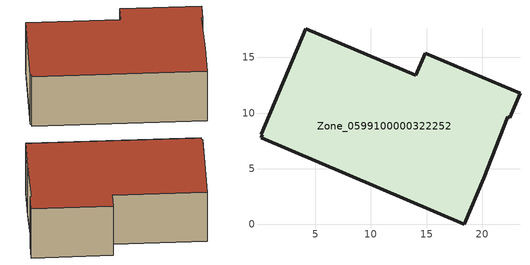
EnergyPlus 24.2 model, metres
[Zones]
Zone_0599100000322252
 floor ground (C_G): 0.12,7.76 0.24,8.06 0.13,8.11 4.15,17.58 14.03,13.39 14.88,15.38 23.39,11.77 22.45,9.58 22.3,9.65 20.13,4.14 18.37,0 z0
 wall outside (C_F): 23.39,11.77 14.88,15.38 14.03,13.39 4.15,17.58 0.13,8.11 0.24,8.06 0.12,7.76 18.37,0 20.13,4.14 22.3,9.65 22.45,9.58 23.39,11.77 z0:6.79
 roof outside (C_R): 0.24,8.06 0.12,7.76 18.37,0 20.13,4.14 22.3,9.65 22.45,9.58 23.39,11.77 14.88,15.38 14.03,13.39 4.15,17.58 0.13,8.11 z6.79
[BUILDING]
Pand.0599100000322252: North Axis=0; Terrain=City; Loads Convergence Tolerance Value=0.04; Temperature Convergence Tolerance Value=0.4; Solar Distribution=FullExterior; Maximum Number of Warmup Days=25; Minimum Number of Warmup Days=1
[Site:Location]
Rotterdam.The.Hague.AP_ZH_NLD Design_Conditions: Latitude=51.96; Longitude=4.45; Time Zone=1; Elevation=-4.5
[SITE:GROUNDTEMPERATURE:BUILDINGSURFACE]
18, 18, 18, 18, 18, 18, 18, 18, 18, 18, 18, 18
[MATERIAL] Thermal Absorptance=0.9; Solar Absorptance=0.7; Visible Absorptance=0.7
Name | Roughness | Thickness | Conductivity | Density | Specific Heat
G.D.1975-1991 | MediumSmooth | 0.15 | 0.288461 | 540 | 1210
F.D.1975-1991 | Rough | 0.3 | 0.230769 | 1920 | 840
R.D.1975-1991 | MediumRough | 0.2 | 0.153846 | 1500 | 1000
[CONSTRUCTION]
C_G: G.D.1975-1991
C_F: F.D.1975-1991
C_R: R.D.1975-1991
[ZONE]
Zone_0599100000322252: Type=1; Multiplier=1; Ceiling Height=Autocalculate; Volume=Autocalculate; Floor Area=autocalculate; Part of Total Floor Area=Yes
[ZONEINFILTRATION:DESIGNFLOWRATE]
Infil_Zone_0599100000322252: Zone or ZoneList or Space or SpaceList=Zone_0599100000322252; Schedule=AlwaysOn; Design Flow Rate Calculation Method=Flow/Area; Flow Rate per Floor Area=0.0042; Constant Term Coefficient=1; Temperature Term Coefficient=0; Velocity Term Coefficient=0; Velocity Squared Term Coefficient=0
[HVACTEMPLATE:ZONE:IDEALLOADSAIRSYSTEM]
Zone_0599100000322252: Maximum Heating Supply Air Temperature=50; Minimum Cooling Supply Air Temperature=13; Maximum Heating Supply Air Humidity Ratio=0.0156; Minimum Cooling Supply Air Humidity Ratio=0.0077; Heating Limit=NoLimit; Cooling Limit=NoLimit; Dehumidification Control Type=ConstantSensibleHeatRatio; Cooling Sensible Heat Ratio=0.7; Dehumidification Setpoint=60; Humidification Control Type=None; Humidification Setpoint=30; Outdoor Air Method=None; Outdoor Air Flow Rate per Person=0.00944; Outdoor Air Flow Rate per Zone Floor Area=0; Outdoor Air Flow Rate per Zone=0; Demand Controlled Ventilation Type=None; Outdoor Air Economizer Type=NoEconomizer; Heat Recovery Type=None; Sensible Heat Recovery Effectiveness=0.7; Latent Heat Recovery Effectiveness=0.65
[ZONECONTROL:THERMOSTAT]
ThermostatControl_Zone_0599100000322252: Zone or ZoneList=Zone_0599100000322252; Control Type Schedule=DualSetpointControlType; Control 1=Thermostat_Zone_0599100000322252; Temperature Difference Between Cutout And Setpoint=0
[THERMOSTATSETPOINT:DUALSETPOINT]
Thermostat_Zone_0599100000322252: Heating Setpoint Temperature Schedule=HeatingSetpoint_Zone_0599100000322252; Cooling Setpoint Temperature Schedule=CoolingSetpoint_Zone_0599100000322252
[SCHEDULE:COMPACT]
HeatingSetpoint_Zone_0599100000322252: Through: 12/31, For: AllDays, Until: 24:00, 21
CoolingSetpoint_Zone_0599100000322252: Through: 12/31, For: AllDays, Until: 24:00, 24
DualSetpointControlType: Through: 12/31, For: AllDays, Until: 24:00, 4
AlwaysOn: Through: 12/31, For: AllDays, Until: 24:00, 1
